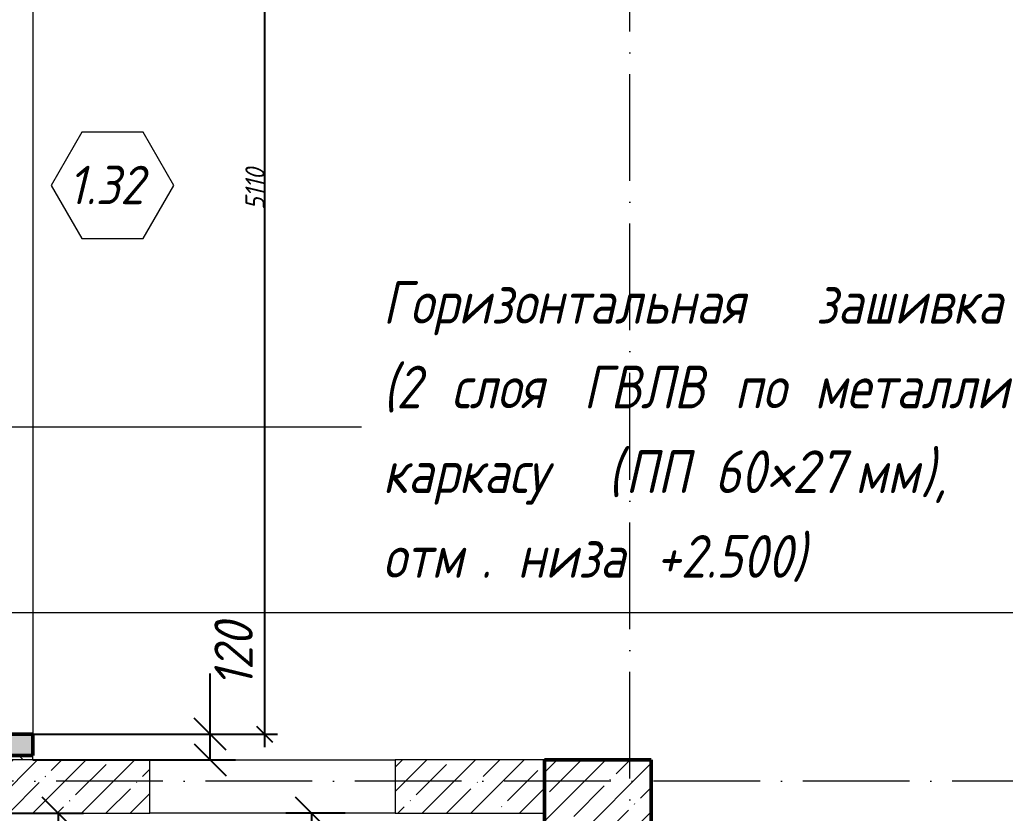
# Model space of a CAD drawing. Header units: millimetres. Extents: x -401725 to 250493, y 305116 to 802890.
# Drawn here: x -172412 to -167791, y 612147 to 615866 of the extents above; entities that cross this region are included whole.
import ezdxf

# ---------------------------------------------------------------- set-up
doc = ezdxf.new("R2010")
doc.units = ezdxf.units.MM
doc.linetypes.add('50_200_ШТРИХ_1Т_ш5_п1_п1_', pattern=[700, 500, -100, 0, -100])
for name, color, linetype, lineweight in [('A-____-____-DIMS', 7, 'Continuous', 9), ('A-DOOR-____-IDEN', 7, 'Continuous', 9), ('A-FLOR-____-OTLN', 7, 'Continuous', 9), ('A-WALL-____-MCUT-3', 7, 'Continuous', 9), ('A-WALL-____-OTLN', 7, 'Continuous', 9), ('G-____-____-TEXT', 7, 'Continuous', 9), ('S-COLS-____-MCUT', 7, 'Continuous', 50), ('S-COLS-____-OTLN', 7, 'Continuous', 9), ('S-GRID-____-OTLN-1', 7, '50_200_ШТРИХ_1Т_ш5_п1_п1_', 9)]:
    doc.layers.add(name, color=color, linetype=linetype, lineweight=lineweight)
for name, color, linetype, lineweight, true_color in [('A-WALL-____-MCUT-4', 7, 'Continuous', 13, 0x000000), ('A-WALL-____-PATT-2', 7, 'Continuous', 9, 0x787878), ('A-WALL-____-PATT-3', 9, 'Continuous', 9, 0x808080), ('G-____-____-SYMB-2', 7, 'Continuous', 9, 0x000000), ('I-WALL-____-OTLN-1', 7, 'Continuous', 9, 0x000000), ('S-COLS-____-MCUT-1', 7, 'Continuous', 50, 0x000000), ('S-COLS-____-OTLN-1', 7, 'Continuous', 9, 0x000000)]:
    doc.layers.add(name, color=color, linetype=linetype, lineweight=lineweight, true_color=true_color)
doc.styles.add('ISOCPEUR_I_10', font='isocpeui.ttf', dxfattribs={"width": 0.9, "height": 180})
doc.styles.add('ISOCPEUR_I_14', font='isocpeui.ttf', dxfattribs={"width": 0.9, "height": 180})
doc.styles.add('ISOCPEUR_I_2', font='isocpeui.ttf', dxfattribs={"width": 0.85, "height": 2.3})
doc.styles.add('ISOCPEUR_I_7', font='isocpeui.ttf', dxfattribs={"width": 0.9, "height": 90})
doc.dimstyles.new('ISO-1_8_0_9К_СРЕДНИЙ_Кладочные_2', dxfattribs={"dimscale": 304.8, "dimtxt": 89.638306, "dimasz": 0.246063, "dimexe": 0.19685, "dimexo": 0, "dimgap": 0, "dimtad": 1, "dimdec": 3, "dimrnd": 0.001, "dimdsep": 46, "dimtxsty": 'ISOCPEUR_I_7', "dimblk1": 'OBLIQUE', "dimblk2": 'OBLIQUE', "dimsah": 1, "dimcen": 0.09, "dimdle": 0.19685, "dimazin": 0, "dimtfac": 1, "dimtdec": 4, "dimtix": 1, "dimtmove": 1, "dimatfit": 3, "dimfxl": 1, "dimtvp": 1, "dimtolj": 1, "dimtzin": 0, "dimarcsym": 2})
doc.dimstyles.new('ISO-1_8_0_9К_СРЕДНИЙ_Кладочные_3', dxfattribs={"dimscale": 304.8, "dimtxt": 179.276612, "dimasz": 0.492126, "dimexe": 0.393701, "dimexo": 0, "dimgap": 0, "dimtad": 1, "dimdec": 3, "dimrnd": 0.001, "dimdsep": 46, "dimtxsty": 'ISOCPEUR_I_10', "dimblk1": 'OBLIQUE', "dimblk2": 'OBLIQUE', "dimsah": 1, "dimcen": 0.09, "dimdle": 0.393701, "dimazin": 0, "dimtfac": 1, "dimtdec": 4, "dimtix": 1, "dimtmove": 0, "dimatfit": 3, "dimfxl": 1, "dimtvp": 1, "dimtolj": 1, "dimtzin": 0, "dimarcsym": 2})

# ---------------------------------------------------------------- blocks, each defined once
blk = doc.blocks.new('BSC_Колонна _Прямоугольная - 500х500-V37-АР1_Кладочный план 1 этажа в осях 1-64_Ю-ЯЯ')
at = {"layer": 'S-COLS-____-OTLN'}
h = blk.add_hatch(dxfattribs=at)
h.set_pattern_fill('FP_36', color=256, style=0, pattern_type=2)
h.set_pattern_definition([(45, (-5300, -67431.04), (-114.04925, 114.04925), []), (45, (-5185.95, -67431.04), (-114.04925, 114.04925), [201.613, -40.323, 3.353, -36.97])])
h.paths.add_polyline_path([(-250, -250), (250, -250), (250, 250), (-250, 250)], flags=0)
at = {"layer": 'S-COLS-____-MCUT'}
for p, q in [((250, 250), (-250, 250)), ((-250, 250), (-250, -250)), ((250, -250), (250, 250)), ((-250, -250), (250, -250))]:
    blk.add_line(p, q, dxfattribs=at)
blk = doc.blocks.new('BSC_Колонна _Прямоугольная1 - 200х100 _металл_-35284186-АР1_Кладочный план 1 этажа в осях 1-64_Ю-ЯЯ')
at = {"layer": 'S-COLS-____-OTLN-1'}
blk.add_hatch(color=256, dxfattribs=at).paths.add_polyline_path([(-100, -50), (100, -50), (100, 50), (-100, 50)], flags=0)
at = {"layer": 'S-COLS-____-MCUT-1'}
for p, q in [((100, 50), (-100, 50)), ((-100, 50), (-100, -50)), ((100, -50), (100, 50)), ((-100, -50), (100, -50))]:
    blk.add_line(p, q, dxfattribs=at)
blk = doc.blocks.new('Марка проема - марка проема-27336095-АР1_Кладочный план 1 этажа в осях 1-64_Ю-ЯЯ')
at = {"layer": 'A-DOOR-____-IDEN'}
for p, q in [((-1.439, 0.159), (-2.877, -2.333)), ((1.439, 0.159), (-1.439, 0.159)), ((2.877, -2.333), (1.439, 0.159)), ((-2.877, -2.333), (-1.439, -4.825)), ((1.439, -4.825), (2.877, -2.333)), ((-1.439, -4.825), (1.439, -4.825))]:
    blk.add_line(p, q, dxfattribs=at)
blk = doc.blocks.new('_Oblique')
at = {"color": 0, "linetype": 'ByBlock', "lineweight": -2}
blk.add_line((-0.5, -0.5), (0.5, 0.5), dxfattribs=at)
blk = doc.blocks.new('*D12239')
at = {"layer": 'A-____-____-DIMS', "color": 0, "lineweight": -2, "transparency": 16777216}
for p, q in [((-171263.7, 617687.6), (-171263.7, 612457.6)), ((-172350.7, 617627.6), (-171203.7, 617627.6)), ((-172350.7, 612517.6), (-171203.7, 612517.6))]:
    blk.add_line(p, q, dxfattribs=at)
at = {"layer": 'Defpoints', "color": 0, "transparency": 16777216}
for p in [(-172350.7, 617627.6), (-172350.7, 612517.6), (-171263.7, 612517.6)]:
    blk.add_point(p, dxfattribs=at)
at = {"layer": 'A-____-____-DIMS', "color": 0, "lineweight": -2, "transparency": 16777216, "xscale": 75, "yscale": 75, "zscale": 75}
for p, rotation in [((-171263.7, 617627.6), 90), ((-171263.7, 612517.6), 270)]:
    blk.add_blockref('_Oblique', p, dxfattribs=dict(at, rotation=rotation))
at = {"layer": 'A-____-____-DIMS', "color": 0, "transparency": 16777216, "insert": (-171308.7, 615072.6), "char_height": 90, "width": 463.361, "attachment_point": 5, "rotation": 90, "style": 'ISOCPEUR_I_7'}
blk.add_mtext('\\A1;5110', dxfattribs=at)
blk = doc.blocks.new('*D12240')
at = {"layer": 'A-____-____-DIMS', "color": 0, "lineweight": -2, "transparency": 16777216}
for p, q in [((-171519.2, 612517.6), (-171519.2, 612801.9)), ((-171519.2, 612397.6), (-171519.2, 612637.6)), ((-172350.7, 612517.6), (-171399.2, 612517.6)), ((-172350.7, 612397.6), (-171399.2, 612397.6))]:
    blk.add_line(p, q, dxfattribs=at)
at = {"layer": 'Defpoints', "color": 0, "transparency": 16777216}
for p in [(-172350.7, 612517.6), (-172350.7, 612397.6), (-171519.2, 612397.6)]:
    blk.add_point(p, dxfattribs=at)
at = {"layer": 'A-____-____-DIMS', "color": 0, "lineweight": -2, "transparency": 16777216, "xscale": 150, "yscale": 150, "zscale": 150}
for p, rotation in [((-171519.2, 612517.6), 90), ((-171519.2, 612397.6), 270)]:
    blk.add_blockref('_Oblique', p, dxfattribs=dict(at, rotation=rotation))
at = {"layer": 'A-____-____-DIMS', "color": 0, "transparency": 16777216, "insert": (-171498.9, 612737.8), "char_height": 180, "width": 368.207, "attachment_point": 1, "rotation": 90, "line_spacing_factor": 1.149209, "style": 'ISOCPEUR_I_10'}
blk.add_mtext('\\A1;120', dxfattribs=at)
blk = doc.blocks.new('*D12242')
at = {"layer": 'A-____-____-DIMS', "color": 0, "lineweight": -2, "transparency": 16777216}
for p, q in [((-172757.3, 612147.6), (-172111.8, 612147.6)), ((-172231.8, 612147.6), (-172231.8, 611827.6)), ((-173250.7, 611947.6), (-172111.8, 611947.6)), ((-172231.8, 611947.6), (-172231.8, 611642))]:
    blk.add_line(p, q, dxfattribs=at)
at = {"layer": 'Defpoints', "color": 0, "transparency": 16777216}
for p in [(-172757.3, 612147.6), (-172231.8, 612147.6), (-173250.7, 611947.6)]:
    blk.add_point(p, dxfattribs=at)
at = {"layer": 'A-____-____-DIMS', "color": 0, "lineweight": -2, "transparency": 16777216, "xscale": 150, "yscale": 150, "zscale": 150}
for p, rotation in [((-172231.8, 612147.6), 90), ((-172231.8, 611947.6), 270)]:
    blk.add_blockref('_Oblique', p, dxfattribs=dict(at, rotation=rotation))
at = {"layer": 'A-____-____-DIMS', "color": 0, "transparency": 16777216, "insert": (-172523.8, 611557.2), "char_height": 180, "width": 409.578, "attachment_point": 1, "rotation": 90, "line_spacing_factor": 1.149209, "style": 'ISOCPEUR_I_10'}
blk.add_mtext('\\A1;200', dxfattribs=at)
blk = doc.blocks.new('*D12244')
at = {"layer": 'A-____-____-DIMS', "color": 0, "lineweight": -2, "transparency": 16777216}
for p, q in [((-170885.6, 612147.6), (-171164, 612147.6)), ((-171044, 612147.6), (-171044, 611727.6)), ((-170450.7, 611847.6), (-171164, 611847.6)), ((-171044, 611847.6), (-171044, 611697.6))]:
    blk.add_line(p, q, dxfattribs=at)
at = {"layer": 'Defpoints', "color": 0, "transparency": 16777216}
for p in [(-171044, 612147.6), (-170885.6, 612147.6), (-170450.7, 611847.6)]:
    blk.add_point(p, dxfattribs=at)
at = {"layer": 'A-____-____-DIMS', "color": 0, "lineweight": -2, "transparency": 16777216, "xscale": 150, "yscale": 150, "zscale": 150}
for p, rotation in [((-171044, 612147.6), 90), ((-171044, 611847.6), 270)]:
    blk.add_blockref('_Oblique', p, dxfattribs=dict(at, rotation=rotation))
at = {"layer": 'A-____-____-DIMS', "color": 0, "transparency": 16777216, "insert": (-171336, 611612.8), "char_height": 180, "width": 409.578, "attachment_point": 1, "rotation": 90, "line_spacing_factor": 1.149209, "style": 'ISOCPEUR_I_10'}
blk.add_mtext('\\A1;300', dxfattribs=at)

msp = doc.modelspace()

# ---------------------------------------------------------------- hatches: boundary and pattern name
at = {"layer": 'A-WALL-____-PATT-2'}
h = msp.add_hatch(dxfattribs=at)
h.set_pattern_fill('FP_2', color=256, style=0, pattern_type=2)
h.set_pattern_definition([(45, (-175000.74, 544716.51), (-114.04925, 114.04925), []), (45, (-174886.69, 544716.51), (-114.04925, 114.04925), [201.612, -40.322, 3.353, -36.97])])
h.paths.add_polyline_path([(-176782.7431, 612147.5526), (-171800.7357, 612147.5526), (-171800.7357, 612397.5526), (-176950.7357, 612397.5526), (-176950.7357, 612147.5526)], flags=0)
h.paths.add_polyline_path([(-169950.7357, 612147.5526), (-169950.7357, 612397.5526), (-170650.7357, 612397.5526), (-170650.7357, 612147.5526)], flags=0)
at = {"layer": 'A-WALL-____-PATT-3'}
h = msp.add_hatch(dxfattribs=at)
h.set_pattern_fill('FP_6', color=256, style=0, pattern_type=2)
h.set_pattern_definition([(135, (-175000.736, 544716.51), (-35.35534, -35.35534), [])])
h.paths.add_polyline_path([(-172550.7357, 612397.5526), (-172350.7357, 612397.5526), (-172350.7357, 612417.5526), (-172550.7357, 612417.5526)], flags=0)
h.paths.add_polyline_path([(-172350.7357, 617727.5526), (-172350.7357, 617747.5526), (-172550.7357, 617747.5526), (-172550.7357, 617727.5526), (-172517.4024, 617727.5526)], flags=0)

# ---------------------------------------------------------------- linework, layer by layer
at = {"layer": 'A-FLOR-____-OTLN'}
msp.add_line((-170450.7357, 612147.2051), (-169950.7357, 612147.2051), dxfattribs=at)
at = {"layer": 'A-WALL-____-MCUT-3'}
for p, q in [((-171800.7357, 612397.5526), (-176950.7357, 612397.5526)), ((-171800.7357, 612147.5526), (-171800.7357, 612397.5526)), ((-169950.7357, 612397.5526), (-170650.7357, 612397.5526)), ((-170650.7357, 612397.5526), (-170650.7357, 612147.5526)), ((-176950.7357, 612147.5526), (-171800.7357, 612147.5526)), ((-170650.7357, 612147.5526), (-169950.7357, 612147.5526))]:
    msp.add_line(p, q, dxfattribs=at)
at = {"layer": 'A-WALL-____-MCUT-4'}
msp.add_line((-172350.7357, 612397.5526), (-172350.7357, 612417.5526), dxfattribs=at)
at = {"layer": 'A-WALL-____-OTLN'}
for p, q in [((-171800.7357, 612397.5526), (-170650.7357, 612397.5526)), ((-170650.7357, 612147.5526), (-171800.7357, 612147.5526))]:
    msp.add_line(p, q, dxfattribs=at)
at = {"layer": 'G-____-____-SYMB-2'}
msp.add_line((-179984.5837, 613087.5526), (-70594.3281, 613087.5526), dxfattribs=at)
at = {"layer": 'G-____-____-TEXT'}
msp.add_line((-173824.4838, 613958.4485), (-170809.3183, 613958.4485), dxfattribs=at)
at = {"layer": 'I-WALL-____-OTLN-1'}
msp.add_line((-172350.7357, 617627.5526), (-172350.7357, 612517.5526), dxfattribs=at)
at = {"layer": 'S-GRID-____-OTLN-1'}
for p, q in [((-169550.7357, 597608.0984), (-169550.7357, 635609.362)), ((-70926.3291, 612297.5526), (-179669.5059, 612297.5526))]:
    msp.add_line(p, q, dxfattribs=at)

# ---------------------------------------------------------------- block references
at = {"layer": 'A-DOOR-____-IDEN', "xscale": 99.99999999999993, "yscale": 99.99999999999993, "zscale": 99.99999999999993}
msp.add_blockref('Марка проема - марка проема-27336095-АР1_Кладочный план 1 этажа в осях 1-64_Ю-ЯЯ', (-171976.4672, 615322.5526), dxfattribs=at)
at = {"layer": 'S-COLS-____-OTLN', "rotation": 180}
msp.add_blockref('BSC_Колонна _Прямоугольная1 - 200х100 _металл_-35284186-АР1_Кладочный план 1 этажа в осях 1-64_Ю-ЯЯ', (-172450.7357, 612467.5526), dxfattribs=at)
at = {"layer": 'S-COLS-____-OTLN'}
msp.add_blockref('BSC_Колонна _Прямоугольная - 500х500-V37-АР1_Кладочный план 1 этажа в осях 1-64_Ю-ЯЯ', (-169700.7357, 612147.5526), dxfattribs=at)

# ---------------------------------------------------------------- texts
at = {"layer": 'A-DOOR-____-IDEN', "insert": (-172184.1063, 615181.3721), "char_height": 180, "width": 454.556812, "attachment_point": 1, "style": 'ISOCPEUR_I_14'}
msp.add_mtext('1.32', dxfattribs=at)
at = {"layer": 'G-____-____-TEXT', "char_height": 200, "attachment_point": 1, "style": 'ISOCPEUR_I_2'}
for s, insert, width in [('Горизонтальная', (-170709.3183, 614641.5631), 2323.290375), ('зашивка', (-168679.3027, 614641.5631), 1212.1515), ('(2 ', (-170709.3183, 614244.6881), 389.620125), ('ГВЛВ', (-169768.7246, 614244.6881), 721.51875), ('слоя', (-170387.8496, 614244.6881), 613.290938), ('по', (-169060.3027, 614244.6881), 317.46825), ('металлическому', (-168685.2558, 614244.6881), 2337.72075), (' (', (-169762.7715, 613847.8131), 230.886), ('), ', (-168185.1933, 613847.8131), 310.253062), ('ПП', (-169572.2715, 613847.8131), 375.18975), (' 60\\fISOCPEUR|b0|i1|c238|p34|;\\W.9;×27', (-169262.709, 613847.8131), 930.759188), ('каркасу', (-170709.3183, 613847.8131), 1147.214813), ('мм', (-168494.7558, 613847.8131), 375.18975), (' +2.500)', (-169536.5527, 613450.9381), 1096.7085), ('низа', (-170078.2871, 613450.9381), 656.582063), ('отм', (-170709.3183, 613450.9381), 555.569438), ('. ', (-170250.9277, 613450.9381), 209.240438)]:
    msp.add_mtext(s, dxfattribs=dict(at, insert=insert, width=width))

# ---------------------------------------------------------------- dimensions: what is measured, and where the dimension line sits
at = {"layer": 'A-____-____-DIMS'}
dim = msp.add_linear_dim(base=(-171263.7349, 612517.5526), p1=(-172350.7357, 617627.5526), p2=(-172350.7357, 612517.5526), angle=90, dimstyle='ISO-1_8_0_9К_СРЕДНИЙ_Кладочные_2', override={"dimpost": '<>', "dimfxl": 5110}, dxfattribs=at)
dim.commit()
dim.dimension.update_dxf_attribs({"geometry": '*D12239', "text_midpoint": (-171308.7349, 615072.5526)})
for base, p1, p2, override, picture, middle in [((-171519.1742, 612397.5526), (-172350.7357, 612517.5526), (-172350.7357, 612397.5526), {"dimpost": '<>', "dimfxl": 120}, '*D12240', (-171378.8969, 612801.9396)), ((-172231.7841, 612147.5526), (-173250.7357, 611947.5526), (-172757.3172, 612147.5526), {"dimpost": '<>', "dimfxl": 532.411334}, '*D12242', (-172403.8478, 611642.0271)), ((-171043.9631, 612147.5526), (-170450.7357, 611847.5526), (-170885.6003, 612147.5526), {"dimpost": '<>', "dimfxl": 528.306007}, '*D12244', (-171216.0268, 611697.5526))]:
    dim = msp.add_linear_dim(base=base, p1=p1, p2=p2, angle=90, dimstyle='ISO-1_8_0_9К_СРЕДНИЙ_Кладочные_3', override=override, dxfattribs=at)
    dim.commit()
    dim.dimension.update_dxf_attribs({"geometry": picture, "text_midpoint": middle, "dimtype": 160, "text_rotation": 90})

doc.saveas('drawing.dxf')
